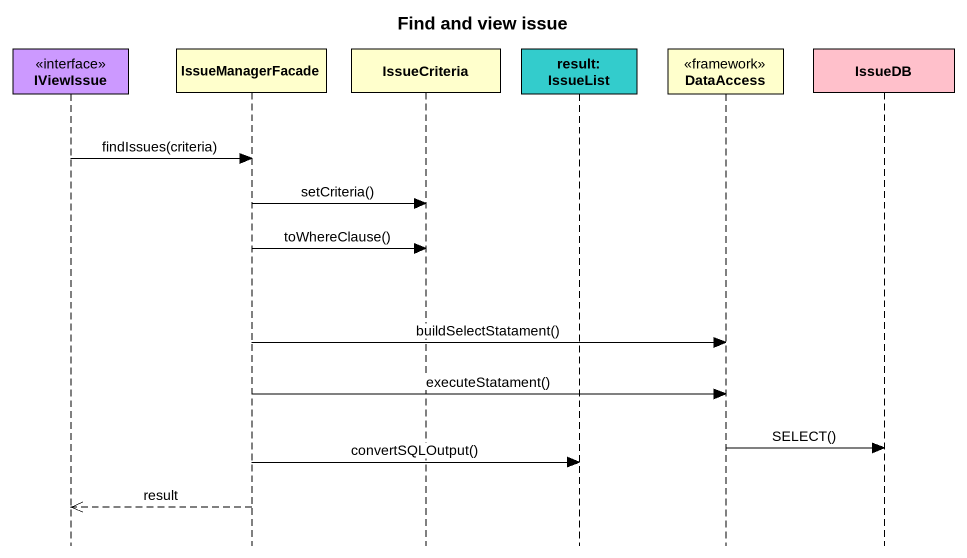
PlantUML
@startuml
title Find and view issue
hide footbox
participant IViewIssue <<interface>> #CC99FF
participant IssueManagerFacade
participant IssueCriteria
participant "result: IssueList" as result_IssueList #33CCCC
participant DataAccess <<framework>>
participant IssueDB #FFC0CB

IViewIssue -> IssueManagerFacade : findIssues(criteria)
IssueManagerFacade -> IssueCriteria : setCriteria()
IssueManagerFacade -> IssueCriteria : toWhereClause()
IssueManagerFacade -> DataAccess : buildSelectStatament()
IssueManagerFacade -> DataAccess : executeStatament()
DataAccess -> IssueDB : SELECT()
IssueManagerFacade -> result_IssueList : convertSQLOutput()
IssueManagerFacade -->> IViewIssue : result
@enduml
